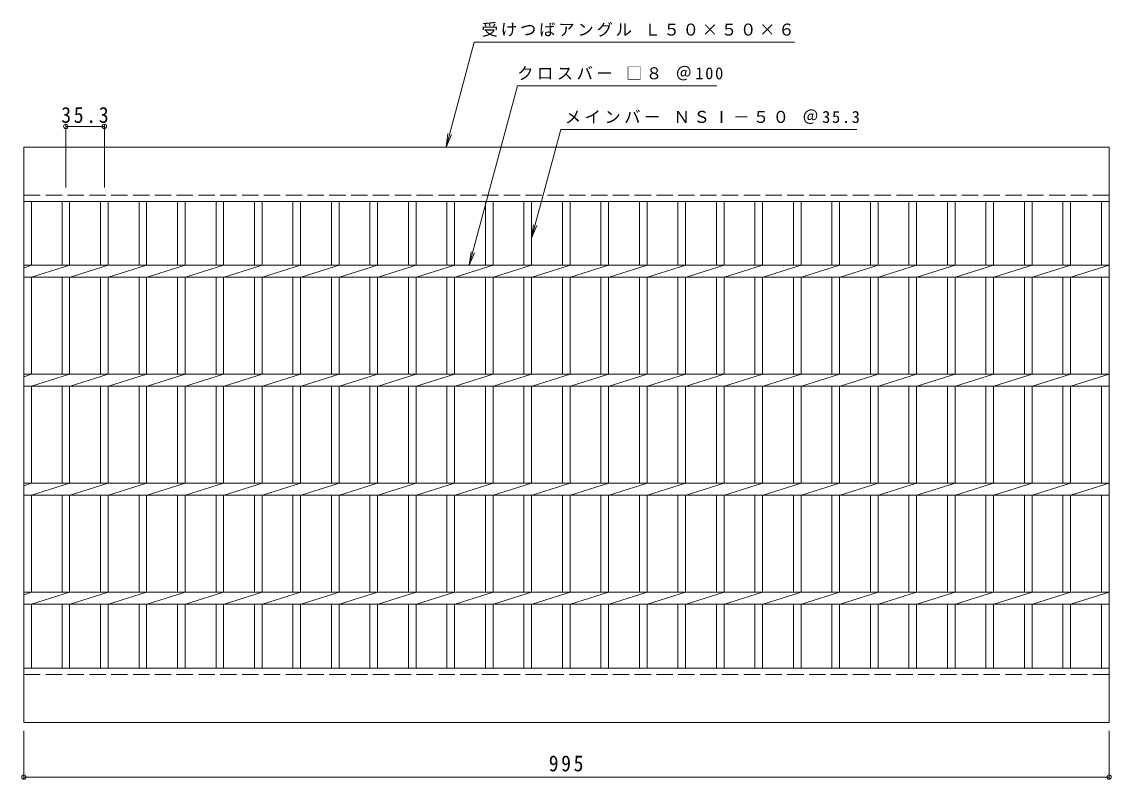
# Model space of a CAD drawing. Units: millimetres, scale not verified. Extents: x -905 to 931, y -680 to 683.
# Drawn here: x -892 to 107, y -12 to 683 of the extents above; entities that cross this region are included whole.
import ezdxf

# ---------------------------------------------------------------- set-up
doc = ezdxf.new("R2010")
doc.units = ezdxf.units.MM
doc.header["$LTSCALE"] = 5
doc.header["$PDMODE"] = 32
doc.header["$PDSIZE"] = 4
doc.linetypes.add('DASHED3', pattern=[4, 3, -1])
for name, color, linetype, lineweight in [('B-1', 2, 'Continuous', 9), ('B-2', 3, 'Continuous', 9), ('B-4', 7, 'Continuous', 9)]:
    doc.layers.add(name, color=color, linetype=linetype, lineweight=lineweight)
doc.styles.add('ＭＳ ゴシック', font='')
doc.styles.get('ＭＳ ゴシック').set_extended_font_data('MS Gothic')

msp = doc.modelspace()

# ---------------------------------------------------------------- linework, layer by layer
at = {"layer": 'B-1'}
for p, q in [((-889.678, 518.097), (-889.678, 568.097)), ((105.322, 568.097), (-889.678, 568.097)), ((105.322, 518.097), (105.322, 568.097)), ((-889.678, 518.097), (105.322, 518.097)), ((-889.678, 90.097), (105.322, 90.097)), ((-889.678, 90.097), (-889.678, 40.097)), ((105.322, 90.097), (105.322, 40.097)), ((105.322, 40.097), (-889.678, 40.097))]:
    msp.add_line(p, q, dxfattribs=at)
at = {"layer": 'B-1', "linetype": 'DASHED3'}
for p, q in [((-889.678, 524.097), (105.322, 524.097)), ((-889.678, 84.097), (105.322, 84.097))]:
    msp.add_line(p, q, dxfattribs=at)
at = {"layer": 'B-2'}
for p, q in [((-889.678, 518.097), (-889.678, 90.097)), ((-882.678, 459.597), (-882.678, 518.097)), ((-854.778, 518.097), (-854.778, 459.597)), ((-847.778, 518.097), (-847.778, 459.597)), ((-819.478, 518.097), (-819.478, 459.597)), ((-812.478, 518.097), (-812.478, 459.597)), ((-784.178, 518.097), (-784.178, 459.597)), ((-777.177, 518.097), (-777.177, 459.597)), ((-748.878, 518.097), (-748.878, 459.597)), ((-741.878, 518.097), (-741.878, 459.597)), ((-713.578, 518.097), (-713.578, 459.597)), ((-706.578, 518.097), (-706.578, 459.597)), ((-678.277, 518.097), (-678.277, 459.597)), ((-671.277, 518.097), (-671.277, 459.597)), ((-642.978, 518.097), (-642.978, 459.597)), ((-635.978, 518.097), (-635.978, 459.597)), ((-607.678, 518.097), (-607.678, 459.597)), ((-600.678, 518.097), (-600.678, 459.597)), ((-572.377, 518.097), (-572.377, 459.597)), ((-565.377, 518.097), (-565.377, 459.597)), ((-537.078, 518.097), (-537.078, 459.597)), ((-530.078, 518.097), (-530.078, 459.597)), ((-501.778, 518.097), (-501.778, 459.597)), ((-494.778, 518.097), (-494.778, 459.597)), ((-466.478, 518.097), (-466.478, 459.597)), ((-459.478, 518.097), (-459.478, 459.597)), ((-431.178, 518.097), (-431.178, 459.597)), ((-424.178, 518.097), (-424.178, 459.597)), ((-395.878, 518.097), (-395.878, 459.597)), ((-388.878, 518.097), (-388.878, 459.597)), ((-360.578, 518.097), (-360.578, 459.597)), ((-353.578, 518.097), (-353.578, 459.597)), ((-325.278, 518.097), (-325.278, 459.597)), ((-318.278, 518.097), (-318.278, 459.597)), ((-289.978, 518.097), (-289.978, 459.597)), ((-282.978, 518.097), (-282.978, 459.597)), ((-254.678, 518.097), (-254.678, 459.597)), ((-247.678, 518.097), (-247.678, 459.597)), ((-219.378, 518.097), (-219.378, 459.597)), ((-212.378, 518.097), (-212.378, 459.597)), ((-184.078, 518.097), (-184.078, 459.597)), ((-177.078, 518.097), (-177.078, 459.597)), ((-148.778, 518.097), (-148.778, 459.597)), ((-141.778, 518.097), (-141.778, 459.597)), ((-113.478, 518.097), (-113.478, 459.597)), ((-106.478, 518.097), (-106.478, 459.597)), ((-78.178, 518.097), (-78.178, 459.597)), ((-71.178, 518.097), (-71.178, 459.597)), ((-42.878, 518.097), (-42.878, 459.597)), ((-35.878, 518.097), (-35.878, 459.597)), ((-7.578, 518.097), (-7.578, 459.597)), ((-0.578, 518.097), (-0.578, 459.597)), ((27.722, 518.097), (27.722, 459.597)), ((34.722, 518.097), (34.722, 459.597)), ((63.022, 518.097), (63.022, 459.597)), ((70.022, 518.097), (70.022, 459.597)), ((98.322, 518.097), (98.322, 459.597)), ((105.322, 518.097), (105.322, 90.097)), ((-889.678, 459.597), (105.322, 459.597)), ((-889.678, 457.391), (-882.678, 459.597)), ((-882.678, 448.597), (-847.778, 459.597)), ((-847.377, 448.597), (-812.478, 459.597)), ((-812.078, 448.597), (-777.178, 459.597)), ((-776.778, 448.597), (-741.878, 459.597)), ((-741.478, 448.597), (-706.578, 459.597)), ((-706.178, 448.597), (-671.278, 459.597)), ((-670.878, 448.597), (-635.978, 459.597)), ((-635.577, 448.597), (-600.678, 459.597)), ((-600.278, 448.597), (-565.378, 459.597)), ((-564.978, 448.597), (-530.078, 459.597)), ((-529.677, 448.597), (-494.778, 459.597)), ((-494.378, 448.597), (-459.478, 459.597)), ((-459.078, 448.597), (-424.178, 459.597)), ((-423.778, 448.597), (-388.878, 459.597)), ((-388.478, 448.597), (-353.578, 459.597)), ((-353.178, 448.597), (-318.278, 459.597)), ((-317.878, 448.597), (-282.978, 459.597)), ((-282.578, 448.597), (-247.678, 459.597)), ((-247.278, 448.597), (-212.378, 459.597)), ((-211.978, 448.597), (-177.078, 459.597)), ((-176.678, 448.597), (-141.778, 459.597)), ((-141.378, 448.597), (-106.478, 459.597)), ((-106.078, 448.597), (-71.178, 459.597)), ((-70.778, 448.597), (-35.878, 459.597)), ((-35.478, 448.597), (-0.578, 459.597)), ((-0.178, 448.597), (34.722, 459.597)), ((35.122, 448.597), (70.022, 459.597)), ((70.422, 448.597), (105.322, 459.597)), ((-889.678, 448.597), (105.322, 448.597)), ((-882.678, 359.597), (-882.678, 448.597)), ((-854.778, 448.597), (-854.778, 359.597)), ((-847.778, 448.597), (-847.778, 359.597)), ((-819.478, 448.597), (-819.478, 359.597)), ((-812.478, 448.597), (-812.478, 359.597)), ((-784.178, 448.597), (-784.178, 359.597)), ((-777.177, 448.597), (-777.177, 359.597)), ((-748.878, 448.597), (-748.878, 359.597)), ((-741.878, 448.597), (-741.878, 359.597)), ((-713.578, 448.597), (-713.578, 359.597)), ((-706.578, 448.597), (-706.578, 359.597)), ((-678.277, 448.597), (-678.277, 359.597)), ((-671.277, 448.597), (-671.277, 359.597)), ((-642.978, 448.597), (-642.978, 359.597)), ((-635.978, 448.597), (-635.978, 359.597)), ((-607.678, 448.597), (-607.678, 359.597)), ((-600.678, 448.597), (-600.678, 359.597)), ((-572.377, 448.597), (-572.377, 359.597)), ((-565.377, 448.597), (-565.377, 359.597)), ((-537.078, 448.597), (-537.078, 359.597)), ((-530.078, 448.597), (-530.078, 359.597)), ((-501.778, 448.597), (-501.778, 359.597)), ((-494.778, 448.597), (-494.778, 359.597)), ((-466.478, 448.597), (-466.478, 359.597)), ((-459.478, 448.597), (-459.478, 359.597)), ((-431.178, 448.597), (-431.178, 359.597)), ((-424.178, 448.597), (-424.178, 359.597)), ((-395.878, 448.597), (-395.878, 359.597)), ((-388.878, 448.597), (-388.878, 359.597)), ((-360.578, 448.597), (-360.578, 359.597)), ((-353.578, 448.597), (-353.578, 359.597)), ((-325.278, 448.597), (-325.278, 359.597)), ((-318.278, 448.597), (-318.278, 359.597)), ((-289.978, 448.597), (-289.978, 359.597)), ((-282.978, 448.597), (-282.978, 359.597)), ((-254.678, 448.597), (-254.678, 359.597)), ((-247.678, 448.597), (-247.678, 359.597)), ((-219.378, 448.597), (-219.378, 359.597)), ((-212.378, 448.597), (-212.378, 359.597)), ((-184.078, 448.597), (-184.078, 359.597)), ((-177.078, 448.597), (-177.078, 359.597)), ((-148.778, 448.597), (-148.778, 359.597)), ((-141.778, 448.597), (-141.778, 359.597)), ((-113.478, 448.597), (-113.478, 359.597)), ((-106.478, 448.597), (-106.478, 359.597)), ((-78.178, 448.597), (-78.178, 359.597)), ((-71.178, 448.597), (-71.178, 359.597)), ((-42.878, 448.597), (-42.878, 359.597)), ((-35.878, 448.597), (-35.878, 359.597)), ((-7.578, 448.597), (-7.578, 359.597)), ((-0.578, 448.597), (-0.578, 359.597)), ((27.722, 448.597), (27.722, 359.597)), ((34.722, 448.597), (34.722, 359.597)), ((63.022, 448.597), (63.022, 359.597)), ((70.022, 448.597), (70.022, 359.597)), ((98.322, 448.597), (98.322, 359.597)), ((-889.678, 359.597), (105.322, 359.597)), ((-889.678, 357.391), (-882.678, 359.597)), ((-882.678, 348.597), (-847.778, 359.597)), ((-847.377, 348.597), (-812.478, 359.597)), ((-812.078, 348.597), (-777.178, 359.597)), ((-776.778, 348.597), (-741.878, 359.597)), ((-741.478, 348.597), (-706.578, 359.597)), ((-706.178, 348.597), (-671.278, 359.597)), ((-670.878, 348.597), (-635.978, 359.597)), ((-635.577, 348.597), (-600.678, 359.597)), ((-600.278, 348.597), (-565.378, 359.597)), ((-564.978, 348.597), (-530.078, 359.597)), ((-529.677, 348.597), (-494.778, 359.597)), ((-494.378, 348.597), (-459.478, 359.597)), ((-459.078, 348.597), (-424.178, 359.597)), ((-423.778, 348.597), (-388.878, 359.597)), ((-388.478, 348.597), (-353.578, 359.597)), ((-353.178, 348.597), (-318.278, 359.597)), ((-317.878, 348.597), (-282.978, 359.597)), ((-282.578, 348.597), (-247.678, 359.597)), ((-247.278, 348.597), (-212.378, 359.597)), ((-211.978, 348.597), (-177.078, 359.597)), ((-176.678, 348.597), (-141.778, 359.597)), ((-141.378, 348.597), (-106.478, 359.597)), ((-106.078, 348.597), (-71.178, 359.597)), ((-70.778, 348.597), (-35.878, 359.597)), ((-35.478, 348.597), (-0.578, 359.597)), ((-0.178, 348.597), (34.722, 359.597)), ((35.122, 348.597), (70.022, 359.597)), ((70.422, 348.597), (105.322, 359.597)), ((-889.678, 348.597), (105.322, 348.597)), ((-882.678, 259.597), (-882.678, 348.597)), ((-854.778, 348.597), (-854.778, 259.597)), ((-847.778, 348.597), (-847.778, 259.597)), ((-819.478, 348.597), (-819.478, 259.597)), ((-812.478, 348.597), (-812.478, 259.597)), ((-784.178, 348.597), (-784.178, 259.597)), ((-777.177, 348.597), (-777.177, 259.597)), ((-748.878, 348.597), (-748.878, 259.597)), ((-741.878, 348.597), (-741.878, 259.597)), ((-713.578, 348.597), (-713.578, 259.597)), ((-706.578, 348.597), (-706.578, 259.597)), ((-678.277, 348.597), (-678.277, 259.597)), ((-671.277, 348.597), (-671.277, 259.597)), ((-642.978, 348.597), (-642.978, 259.597)), ((-635.978, 348.597), (-635.978, 259.597)), ((-607.678, 348.597), (-607.678, 259.597)), ((-600.678, 348.597), (-600.678, 259.597)), ((-572.377, 348.597), (-572.377, 259.597)), ((-565.377, 348.597), (-565.377, 259.597)), ((-537.078, 348.597), (-537.078, 259.597)), ((-530.078, 348.597), (-530.078, 259.597)), ((-501.778, 348.597), (-501.778, 259.597)), ((-494.778, 348.597), (-494.778, 259.597)), ((-466.478, 348.597), (-466.478, 259.597)), ((-459.478, 348.597), (-459.478, 259.597)), ((-431.178, 348.597), (-431.178, 259.597)), ((-424.178, 348.597), (-424.178, 259.597)), ((-395.878, 348.597), (-395.878, 259.597)), ((-388.878, 348.597), (-388.878, 259.597)), ((-360.578, 348.597), (-360.578, 259.597)), ((-353.578, 348.597), (-353.578, 259.597)), ((-325.278, 348.597), (-325.278, 259.597)), ((-318.278, 348.597), (-318.278, 259.597)), ((-289.978, 348.597), (-289.978, 259.597)), ((-282.978, 348.597), (-282.978, 259.597)), ((-254.678, 348.597), (-254.678, 259.597)), ((-247.678, 348.597), (-247.678, 259.597)), ((-219.378, 348.597), (-219.378, 259.597)), ((-212.378, 348.597), (-212.378, 259.597)), ((-184.078, 348.597), (-184.078, 259.597)), ((-177.078, 348.597), (-177.078, 259.597)), ((-148.778, 348.597), (-148.778, 259.597)), ((-141.778, 348.597), (-141.778, 259.597)), ((-113.478, 348.597), (-113.478, 259.597)), ((-106.478, 348.597), (-106.478, 259.597)), ((-78.178, 348.597), (-78.178, 259.597)), ((-71.178, 348.597), (-71.178, 259.597)), ((-42.878, 348.597), (-42.878, 259.597)), ((-35.878, 348.597), (-35.878, 259.597)), ((-7.578, 348.597), (-7.578, 259.597)), ((-0.578, 348.597), (-0.578, 259.597)), ((27.722, 348.597), (27.722, 259.597)), ((34.722, 348.597), (34.722, 259.597)), ((63.022, 348.597), (63.022, 259.597)), ((70.022, 348.597), (70.022, 259.597)), ((98.322, 348.597), (98.322, 259.597)), ((-889.678, 259.597), (105.322, 259.597)), ((-889.678, 257.391), (-882.678, 259.597)), ((-882.678, 248.598), (-847.778, 259.597)), ((-847.377, 248.598), (-812.478, 259.597)), ((-812.078, 248.598), (-777.178, 259.597)), ((-776.778, 248.598), (-741.878, 259.597)), ((-741.478, 248.598), (-706.578, 259.597)), ((-706.178, 248.598), (-671.278, 259.597)), ((-670.878, 248.598), (-635.978, 259.597)), ((-635.577, 248.598), (-600.678, 259.597)), ((-600.278, 248.598), (-565.378, 259.597)), ((-564.978, 248.598), (-530.078, 259.597)), ((-529.677, 248.598), (-494.778, 259.597)), ((-494.378, 248.598), (-459.478, 259.597)), ((-459.078, 248.598), (-424.178, 259.597)), ((-423.778, 248.598), (-388.878, 259.597)), ((-388.478, 248.598), (-353.578, 259.597)), ((-353.178, 248.598), (-318.278, 259.597)), ((-317.878, 248.598), (-282.978, 259.597)), ((-282.578, 248.598), (-247.678, 259.597)), ((-247.278, 248.598), (-212.378, 259.597)), ((-211.978, 248.598), (-177.078, 259.597)), ((-176.678, 248.598), (-141.778, 259.597)), ((-141.378, 248.598), (-106.478, 259.597)), ((-106.078, 248.598), (-71.178, 259.597)), ((-70.778, 248.598), (-35.878, 259.597)), ((-35.478, 248.598), (-0.578, 259.597)), ((-0.178, 248.598), (34.722, 259.597)), ((35.122, 248.598), (70.022, 259.597)), ((70.422, 248.598), (105.322, 259.597)), ((-889.678, 248.597), (105.322, 248.597)), ((-882.678, 159.597), (-882.678, 248.597)), ((-854.778, 248.597), (-854.778, 159.597)), ((-847.778, 248.597), (-847.778, 159.597)), ((-819.478, 248.597), (-819.478, 159.597)), ((-812.478, 248.597), (-812.478, 159.597)), ((-784.178, 248.597), (-784.178, 159.597)), ((-777.177, 248.597), (-777.177, 159.597)), ((-748.878, 248.597), (-748.878, 159.597)), ((-741.878, 248.597), (-741.878, 159.597)), ((-713.578, 248.597), (-713.578, 159.597)), ((-706.578, 248.597), (-706.578, 159.597)), ((-678.277, 248.597), (-678.277, 159.597)), ((-671.277, 248.597), (-671.277, 159.597)), ((-642.978, 248.597), (-642.978, 159.597)), ((-635.978, 248.597), (-635.978, 159.597)), ((-607.678, 248.597), (-607.678, 159.597)), ((-600.678, 248.597), (-600.678, 159.597)), ((-572.377, 248.597), (-572.377, 159.597)), ((-565.377, 248.597), (-565.377, 159.597)), ((-537.078, 248.597), (-537.078, 159.597)), ((-530.078, 248.597), (-530.078, 159.597)), ((-501.778, 248.597), (-501.778, 159.597)), ((-494.778, 248.597), (-494.778, 159.597)), ((-466.478, 248.597), (-466.478, 159.597)), ((-459.478, 248.597), (-459.478, 159.597)), ((-431.178, 248.597), (-431.178, 159.597)), ((-424.178, 248.597), (-424.178, 159.597)), ((-395.878, 248.597), (-395.878, 159.597)), ((-388.878, 248.597), (-388.878, 159.597)), ((-360.578, 248.597), (-360.578, 159.597)), ((-353.578, 248.597), (-353.578, 159.597)), ((-325.278, 248.597), (-325.278, 159.597)), ((-318.278, 248.597), (-318.278, 159.597)), ((-289.978, 248.597), (-289.978, 159.597)), ((-282.978, 248.597), (-282.978, 159.597)), ((-254.678, 248.597), (-254.678, 159.597)), ((-247.678, 248.597), (-247.678, 159.597)), ((-219.378, 248.597), (-219.378, 159.597)), ((-212.378, 248.597), (-212.378, 159.597)), ((-184.078, 248.597), (-184.078, 159.597)), ((-177.078, 248.597), (-177.078, 159.597)), ((-148.778, 248.597), (-148.778, 159.597)), ((-141.778, 248.597), (-141.778, 159.597)), ((-113.478, 248.597), (-113.478, 159.597)), ((-106.478, 248.597), (-106.478, 159.597)), ((-78.178, 248.597), (-78.178, 159.597)), ((-71.178, 248.597), (-71.178, 159.597)), ((-42.878, 248.597), (-42.878, 159.597)), ((-35.878, 248.597), (-35.878, 159.597)), ((-7.578, 248.597), (-7.578, 159.597)), ((-0.578, 248.597), (-0.578, 159.597)), ((27.722, 248.597), (27.722, 159.597)), ((34.722, 248.597), (34.722, 159.597)), ((63.022, 248.597), (63.022, 159.597)), ((70.022, 248.597), (70.022, 159.597)), ((98.322, 248.597), (98.322, 159.597)), ((-889.678, 159.597), (105.322, 159.597)), ((-889.678, 157.391), (-882.678, 159.597)), ((-882.678, 148.598), (-847.778, 159.597)), ((-847.377, 148.598), (-812.478, 159.597)), ((-812.078, 148.598), (-777.178, 159.597)), ((-776.778, 148.598), (-741.878, 159.597)), ((-741.478, 148.598), (-706.578, 159.597)), ((-706.178, 148.598), (-671.278, 159.597)), ((-670.878, 148.598), (-635.978, 159.597)), ((-635.577, 148.598), (-600.678, 159.597)), ((-600.278, 148.598), (-565.378, 159.597)), ((-564.978, 148.598), (-530.078, 159.597)), ((-529.677, 148.598), (-494.778, 159.597)), ((-494.378, 148.598), (-459.478, 159.597)), ((-459.078, 148.598), (-424.178, 159.597)), ((-423.778, 148.598), (-388.878, 159.597)), ((-388.478, 148.598), (-353.578, 159.597)), ((-353.178, 148.598), (-318.278, 159.597)), ((-317.878, 148.598), (-282.978, 159.597)), ((-282.578, 148.598), (-247.678, 159.597)), ((-247.278, 148.598), (-212.378, 159.597)), ((-211.978, 148.598), (-177.078, 159.597)), ((-176.678, 148.598), (-141.778, 159.597)), ((-141.378, 148.598), (-106.478, 159.597)), ((-106.078, 148.598), (-71.178, 159.597)), ((-70.778, 148.598), (-35.878, 159.597)), ((-35.478, 148.598), (-0.578, 159.597)), ((-0.178, 148.598), (34.722, 159.597)), ((35.122, 148.598), (70.022, 159.597)), ((70.422, 148.598), (105.322, 159.597)), ((-889.678, 148.597), (105.322, 148.597)), ((-882.678, 90.097), (-882.678, 148.597)), ((-854.778, 148.597), (-854.778, 90.097)), ((-847.778, 148.597), (-847.778, 90.097)), ((-819.478, 148.597), (-819.478, 90.097)), ((-812.478, 148.597), (-812.478, 90.097)), ((-784.178, 148.597), (-784.178, 90.097)), ((-777.177, 148.597), (-777.177, 90.097)), ((-748.878, 148.597), (-748.878, 90.097)), ((-741.878, 148.597), (-741.878, 90.097)), ((-713.578, 148.597), (-713.578, 90.097)), ((-706.578, 148.597), (-706.578, 90.097)), ((-678.277, 148.597), (-678.277, 90.097)), ((-671.277, 148.597), (-671.277, 90.097)), ((-642.978, 148.597), (-642.978, 90.097)), ((-635.978, 148.597), (-635.978, 90.097)), ((-607.678, 148.597), (-607.678, 90.097)), ((-600.678, 148.597), (-600.678, 90.097)), ((-572.377, 148.597), (-572.377, 90.097)), ((-565.377, 148.597), (-565.377, 90.097)), ((-537.078, 148.597), (-537.078, 90.097)), ((-530.078, 148.597), (-530.078, 90.097)), ((-501.778, 148.597), (-501.778, 90.097)), ((-494.778, 148.597), (-494.778, 90.097)), ((-466.478, 148.597), (-466.478, 90.097)), ((-459.478, 148.597), (-459.478, 90.097)), ((-431.178, 148.597), (-431.178, 90.097)), ((-424.178, 148.597), (-424.178, 90.097)), ((-395.878, 148.597), (-395.878, 90.097)), ((-388.878, 148.597), (-388.878, 90.097)), ((-360.578, 148.597), (-360.578, 90.097)), ((-353.578, 148.597), (-353.578, 90.097)), ((-325.278, 148.597), (-325.278, 90.097)), ((-318.278, 148.597), (-318.278, 90.097)), ((-289.978, 148.597), (-289.978, 90.097)), ((-282.978, 148.597), (-282.978, 90.097)), ((-254.678, 148.597), (-254.678, 90.097)), ((-247.678, 148.597), (-247.678, 90.097)), ((-219.378, 148.597), (-219.378, 90.097)), ((-212.378, 148.597), (-212.378, 90.097)), ((-184.078, 148.597), (-184.078, 90.097)), ((-177.078, 148.597), (-177.078, 90.097)), ((-148.778, 148.597), (-148.778, 90.097)), ((-141.778, 148.597), (-141.778, 90.097)), ((-113.478, 148.597), (-113.478, 90.097)), ((-106.478, 148.597), (-106.478, 90.097)), ((-78.178, 148.597), (-78.178, 90.097)), ((-71.178, 148.597), (-71.178, 90.097)), ((-42.878, 148.597), (-42.878, 90.097)), ((-35.878, 148.597), (-35.878, 90.097)), ((-7.578, 148.597), (-7.578, 90.097)), ((-0.578, 148.597), (-0.578, 90.097)), ((27.722, 148.597), (27.722, 90.097)), ((34.722, 148.597), (34.722, 90.097)), ((63.022, 148.597), (63.022, 90.097)), ((70.022, 148.597), (70.022, 90.097)), ((98.322, 148.597), (98.322, 90.097))]:
    msp.add_line(p, q, dxfattribs=at)
at = {"layer": 'B-4'}
for p, q in [((-481.328, 459.597), (-437.218, 624.218)), ((-437.218, 624.218), (-254.228, 624.218)), ((-851.278, 530.845), (-851.278, 588.503)), ((-851.278, 587.003), (-815.978, 587.003)), ((-815.978, 530.845), (-815.978, 588.503)), ((-502.488, 568.097), (-500.857, 580.49)), ((-502.488, 568.097), (-497.705, 579.646)), ((-424.178, 484.451), (-397.445, 584.218)), ((-397.445, 584.218), (-125.899, 584.218)), ((-424.178, 484.451), (-422.546, 496.844)), ((-424.178, 484.451), (-419.394, 496)), ((-481.328, 459.597), (-479.696, 471.99)), ((-481.328, 459.597), (-476.544, 471.146)), ((-889.678, 32.597), (-889.678, -11.403)), ((105.322, 32.597), (105.322, -11.403)), ((-889.678, -9.903), (105.322, -9.903))]:
    msp.add_line(p, q, dxfattribs=at)
msp.add_lwpolyline([(-502.488, 568.097), (-476.733, 664.218), (-183.152, 664.218)], dxfattribs=at)
for p in [(-851.278, 587.003), (-815.978, 587.003), (-889.678, -9.903), (105.322, -9.903)]:
    msp.add_point(p, dxfattribs=at)

# ---------------------------------------------------------------- texts
at = {"layer": 'B-4', "char_height": 11, "attachment_point": 7, "style": 'ＭＳ ゴシック'}
for s, insert in [('\\T1.17;受けつばアングル\\~Ｌ５０×５０×６', (-469.985, 669.218)), ('\\T1.21;クロスバー\\~□８\\~＠100', (-437.37, 629.218)), ('\\T1.21;メインバー\\~ＮＳⅠ－５０\\~＠35.3', (-393.733, 589.218))]:
    msp.add_mtext(s, dxfattribs=dict(at, insert=insert))
at = {"layer": 'B-4', "color": 2, "char_height": 14.66, "attachment_point": 7, "style": 'ＭＳ ゴシック'}
for s, insert in [('\\T1.28;\\W0.9;35.3', (-855.503, 590.003)), ('\\T1.27;\\W0.9;995', (-408.428, -4.903))]:
    msp.add_mtext(s, dxfattribs=dict(at, insert=insert))

doc.saveas('drawing.dxf')
